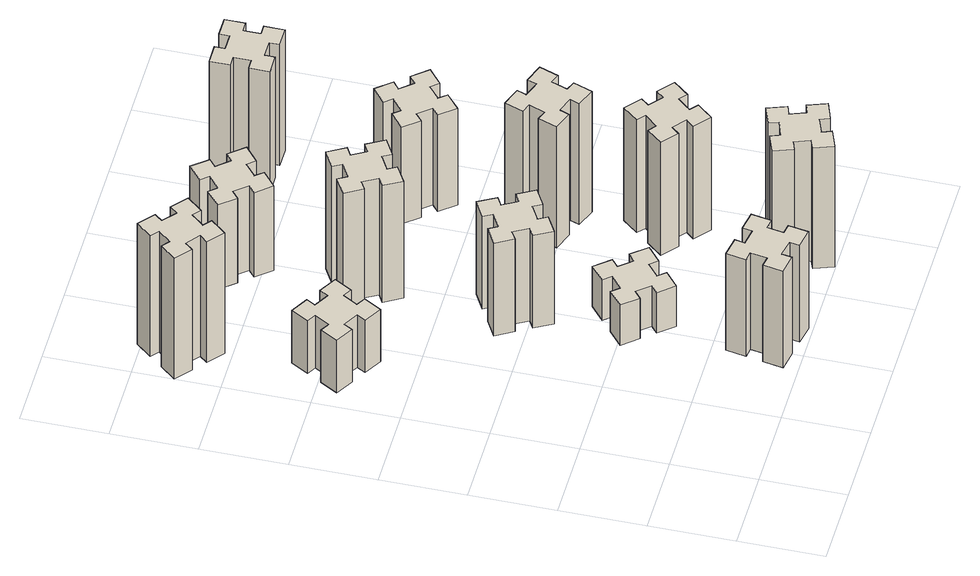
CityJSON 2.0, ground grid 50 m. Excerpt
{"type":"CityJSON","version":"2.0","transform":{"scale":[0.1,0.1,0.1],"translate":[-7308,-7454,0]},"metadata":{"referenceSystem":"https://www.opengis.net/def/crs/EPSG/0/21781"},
"CityObjects":{
"building1":{"type":"Building","attributes":{"class":"1000","function":"1000","usage":"1000","yearOfConstruction":2016,"roofType":"1000","measuredHeight":39,"storeysAboveGround":30,"storeysBelowGround":0},"geometry":[{"type":"Solid","lod":"1","boundaries":[[[[0,1,2,3,4,5,6,7,8,9,10,11,12,13,14,15,16,17,18,19]],[[17,16,20,21]],[[16,15,22,20]],[[15,14,23,22]],[[14,13,24,23]],[[13,12,25,24]],[[12,11,26,25]],[[11,10,27,26]],[[10,9,28,27]],[[9,8,29,28]],[[8,7,30,29]],[[7,6,31,30]],[[6,5,32,31]],[[5,4,33,32]],[[4,3,34,33]],[[3,2,35,34]],[[2,1,36,35]],[[1,0,37,36]],[[0,19,38,37]],[[19,18,39,38]],[[18,17,21,39]],[[24,25,26,27,28,29,30,31,32,33,34,35,36,37,38,39,21,20,22,23]]]]}]},
"building2":{"type":"Building","attributes":{"class":"1000","function":"1000","usage":"1000","yearOfConstruction":2016,"roofType":"1000","measuredHeight":72,"storeysAboveGround":30,"storeysBelowGround":0},"geometry":[{"type":"Solid","lod":"1","boundaries":[[[[40,41,42,43,44,45,46,47,48,49,50,51,52,53,54,55,56,57,58,59]],[[57,56,60,61]],[[56,55,62,60]],[[55,54,63,62]],[[54,53,64,63]],[[53,52,65,64]],[[52,51,66,65]],[[51,50,67,66]],[[50,49,68,67]],[[49,48,69,68]],[[48,47,70,69]],[[47,46,71,70]],[[46,45,72,71]],[[45,44,73,72]],[[44,43,74,73]],[[43,42,75,74]],[[42,41,76,75]],[[41,40,77,76]],[[40,59,78,77]],[[59,58,79,78]],[[58,57,61,79]],[[64,65,66,67,68,69,70,71,72,73,74,75,76,77,78,79,61,60,62,63]]]]}]},
"building3":{"type":"Building","attributes":{"class":"1000","function":"1000","usage":"1000","yearOfConstruction":2016,"roofType":"1000","measuredHeight":90,"storeysAboveGround":30,"storeysBelowGround":0},"geometry":[{"type":"Solid","lod":"1","boundaries":[[[[80,81,82,83,84,85,86,87,88,89,90,91,92,93,94,95,96,97,98,99]],[[97,96,100,101]],[[96,95,102,100]],[[95,94,103,102]],[[94,93,104,103]],[[93,92,105,104]],[[92,91,106,105]],[[91,90,107,106]],[[90,89,108,107]],[[89,88,109,108]],[[88,87,110,109]],[[87,86,111,110]],[[86,85,112,111]],[[85,84,113,112]],[[84,83,114,113]],[[83,82,115,114]],[[82,81,116,115]],[[81,80,117,116]],[[80,99,118,117]],[[99,98,119,118]],[[98,97,101,119]],[[104,105,106,107,108,109,110,111,112,113,114,115,116,117,118,119,101,100,102,103]]]]}]},
"building4":{"type":"Building","attributes":{"class":"1000","function":"1000","usage":"1000","yearOfConstruction":2016,"roofType":"1000","measuredHeight":30,"storeysAboveGround":30,"storeysBelowGround":0},"geometry":[{"type":"Solid","lod":"1","boundaries":[[[[120,121,122,123,124,125,126,127,128,129,130,131,132,133,134,135,136,137,138,139]],[[137,136,140,141]],[[136,135,142,140]],[[135,134,143,142]],[[134,133,144,143]],[[133,132,145,144]],[[132,131,146,145]],[[131,130,147,146]],[[130,129,148,147]],[[129,128,149,148]],[[128,127,150,149]],[[127,126,151,150]],[[126,125,152,151]],[[125,124,153,152]],[[124,123,154,153]],[[123,122,155,154]],[[122,121,156,155]],[[121,120,157,156]],[[120,139,158,157]],[[139,138,159,158]],[[138,137,141,159]],[[144,145,146,147,148,149,150,151,152,153,154,155,156,157,158,159,141,140,142,143]]]]}]},
"building5":{"type":"Building","attributes":{"class":"1000","function":"1000","usage":"1000","yearOfConstruction":2016,"roofType":"1000","measuredHeight":69,"storeysAboveGround":30,"storeysBelowGround":0},"geometry":[{"type":"Solid","lod":"1","boundaries":[[[[160,161,162,163,164,165,166,167,168,169,170,171,172,173,174,175,176,177,178,179]],[[177,176,180,181]],[[176,175,182,180]],[[175,174,183,182]],[[174,173,184,183]],[[173,172,185,184]],[[172,171,186,185]],[[171,170,187,186]],[[170,169,188,187]],[[169,168,189,188]],[[168,167,190,189]],[[167,166,191,190]],[[166,165,192,191]],[[165,164,193,192]],[[164,163,194,193]],[[163,162,195,194]],[[162,161,196,195]],[[161,160,197,196]],[[160,179,198,197]],[[179,178,199,198]],[[178,177,181,199]],[[184,185,186,187,188,189,190,191,192,193,194,195,196,197,198,199,181,180,182,183]]]]}]},
"building6":{"type":"Building","attributes":{"class":"1000","function":"1000","usage":"1000","yearOfConstruction":2016,"roofType":"1000","measuredHeight":87,"storeysAboveGround":30,"storeysBelowGround":0},"geometry":[{"type":"Solid","lod":"1","boundaries":[[[[200,201,202,203,204,205,206,207,208,209,210,211,212,213,214,215,216,217,218,219]],[[217,216,220,221]],[[216,215,222,220]],[[215,214,223,222]],[[214,213,224,223]],[[213,212,225,224]],[[212,211,226,225]],[[211,210,227,226]],[[210,209,228,227]],[[209,208,229,228]],[[208,207,230,229]],[[207,206,231,230]],[[206,205,232,231]],[[205,204,233,232]],[[204,203,234,233]],[[203,202,235,234]],[[202,201,236,235]],[[201,200,237,236]],[[200,219,238,237]],[[219,218,239,238]],[[218,217,221,239]],[[224,225,226,227,228,229,230,231,232,233,234,235,236,237,238,239,221,220,222,223]]]]}]},
"building7":{"type":"Building","attributes":{"class":"1000","function":"1000","usage":"1000","yearOfConstruction":2016,"roofType":"1000","measuredHeight":90,"storeysAboveGround":30,"storeysBelowGround":0},"geometry":[{"type":"Solid","lod":"1","boundaries":[[[[240,241,242,243,244,245,246,247,248,249,250,251,252,253,254,255,256,257,258,259]],[[257,256,260,261]],[[256,255,262,260]],[[255,254,263,262]],[[254,253,264,263]],[[253,252,265,264]],[[252,251,266,265]],[[251,250,267,266]],[[250,249,268,267]],[[249,248,269,268]],[[248,247,270,269]],[[247,246,271,270]],[[246,245,272,271]],[[245,244,273,272]],[[244,243,274,273]],[[243,242,275,274]],[[242,241,276,275]],[[241,240,277,276]],[[240,259,278,277]],[[259,258,279,278]],[[258,257,261,279]],[[264,265,266,267,268,269,270,271,272,273,274,275,276,277,278,279,261,260,262,263]]]]}]},
"building8":{"type":"Building","attributes":{"class":"1000","function":"1000","usage":"1000","yearOfConstruction":2016,"roofType":"1000","measuredHeight":63,"storeysAboveGround":30,"storeysBelowGround":0},"geometry":[{"type":"Solid","lod":"1","boundaries":[[[[280,281,282,283,284,285,286,287,288,289,290,291,292,293,294,295,296,297,298,299]],[[297,296,300,301]],[[296,295,302,300]],[[295,294,303,302]],[[294,293,304,303]],[[293,292,305,304]],[[292,291,306,305]],[[291,290,307,306]],[[290,289,308,307]],[[289,288,309,308]],[[288,287,310,309]],[[287,286,311,310]],[[286,285,312,311]],[[285,284,313,312]],[[284,283,314,313]],[[283,282,315,314]],[[282,281,316,315]],[[281,280,317,316]],[[280,299,318,317]],[[299,298,319,318]],[[298,297,301,319]],[[304,305,306,307,308,309,310,311,312,313,314,315,316,317,318,319,301,300,302,303]]]]}]},
"building9":{"type":"Building","attributes":{"class":"1000","function":"1000","usage":"1000","yearOfConstruction":2016,"roofType":"1000","measuredHeight":84,"storeysAboveGround":30,"storeysBelowGround":0},"geometry":[{"type":"Solid","lod":"1","boundaries":[[[[320,321,322,323,324,325,326,327,328,329,330,331,332,333,334,335,336,337,338,339]],[[337,336,340,341]],[[336,335,342,340]],[[335,334,343,342]],[[334,333,344,343]],[[333,332,345,344]],[[332,331,346,345]],[[331,330,347,346]],[[330,329,348,347]],[[329,328,349,348]],[[328,327,350,349]],[[327,326,351,350]],[[326,325,352,351]],[[325,324,353,352]],[[324,323,354,353]],[[323,322,355,354]],[[322,321,356,355]],[[321,320,357,356]],[[320,339,358,357]],[[339,338,359,358]],[[338,337,341,359]],[[344,345,346,347,348,349,350,351,352,353,354,355,356,357,358,359,341,340,342,343]]]]}]},
"building10":{"type":"Building","attributes":{"class":"1000","function":"1000","usage":"1000","yearOfConstruction":2016,"roofType":"1000","measuredHeight":90,"storeysAboveGround":30,"storeysBelowGround":0},"geometry":[{"type":"Solid","lod":"1","boundaries":[[[[360,361,362,363,364,365,366,367,368,369,370,371,372,373,374,375,376,377,378,379]],[[377,376,380,381]],[[376,375,382,380]],[[375,374,383,382]],[[374,373,384,383]],[[373,372,385,384]],[[372,371,386,385]],[[371,370,387,386]],[[370,369,388,387]],[[369,368,389,388]],[[368,367,390,389]],[[367,366,391,390]],[[366,365,392,391]],[[365,364,393,392]],[[364,363,394,393]],[[363,362,395,394]],[[362,361,396,395]],[[361,360,397,396]],[[360,379,398,397]],[[379,378,399,398]],[[378,377,381,399]],[[384,385,386,387,388,389,390,391,392,393,394,395,396,397,398,399,381,380,382,383]]]]}]},
"building11":{"type":"Building","attributes":{"class":"1000","function":"1000","usage":"1000","yearOfConstruction":2016,"roofType":"1000","measuredHeight":72,"storeysAboveGround":30,"storeysBelowGround":0},"geometry":[{"type":"Solid","lod":"1","boundaries":[[[[400,401,402,403,404,405,406,407,408,409,410,411,412,413,414,415,416,417,418,419]],[[417,416,420,421]],[[416,415,422,420]],[[415,414,423,422]],[[414,413,424,423]],[[413,412,425,424]],[[412,411,426,425]],[[411,410,427,426]],[[410,409,428,427]],[[409,408,429,428]],[[408,407,430,429]],[[407,406,431,430]],[[406,405,432,431]],[[405,404,433,432]],[[404,403,434,433]],[[403,402,435,434]],[[402,401,436,435]],[[401,400,437,436]],[[400,419,438,437]],[[419,418,439,438]],[[418,417,421,439]],[[424,425,426,427,428,429,430,431,432,433,434,435,436,437,438,439,421,420,422,423]]]]}]},
"building12":{"type":"Building","attributes":{"class":"1000","function":"1000","usage":"1000","yearOfConstruction":2016,"roofType":"1000","measuredHeight":90,"storeysAboveGround":30,"storeysBelowGround":0},"geometry":[{"type":"Solid","lod":"1","boundaries":[[[[440,441,442,443,444,445,446,447,448,449,450,451,452,453,454,455,456,457,458,459]],[[457,456,460,461]],[[456,455,462,460]],[[455,454,463,462]],[[454,453,464,463]],[[453,452,465,464]],[[452,451,466,465]],[[451,450,467,466]],[[450,449,468,467]],[[449,448,469,468]],[[448,447,470,469]],[[447,446,471,470]],[[446,445,472,471]],[[445,444,473,472]],[[444,443,474,473]],[[443,442,475,474]],[[442,441,476,475]],[[441,440,477,476]],[[440,459,478,477]],[[459,458,479,478]],[[458,457,461,479]],[[464,465,466,467,468,469,470,471,472,473,474,475,476,477,478,479,461,460,462,463]]]]}]}
},
"vertices":[
[416,2347,0],[466,2434,0],[518,2404,0],[578,2508,0],[474,2568,0],[444,2516,0],[357,2566,0],[387,2618,0],[283,2678,0],[223,2574,0],[275,2544,0],[225,2457,0],[173,2487,0],[113,2383,0],[217,2323,0],[247,2375,0],[334,2325,0],[304,2273,0],[408,2213,0],[468,2317,0],[334,2325,390],[304,2273,390],[247,2375,390],[217,2323,390],[113,2383,390],[173,2487,390],[225,2457,390],[275,2544,390],[223,2574,390],[283,2678,390],[387,2618,390],[357,2566,390],[444,2516,390],[474,2568,390],[578,2508,390],[518,2404,390],[466,2434,390],[416,2347,390],[468,2317,390],[408,2213,390],
[986,294,0],[968,195,0],[909,206,0],[888,87,0],[1007,67,0],[1017,126,0],[1115,108,0],[1105,49,0],[1223,28,0],[1244,147,0],[1185,157,0],[1202,255,0],[1261,245,0],[1282,363,0],[1164,384,0],[1154,325,0],[1055,342,0],[1066,401,0],[947,422,0],[927,304,0],[1055,342,720],[1066,401,720],[1154,325,720],[1164,384,720],[1282,363,720],[1261,245,720],[1202,255,720],[1185,157,720],[1244,147,720],[1223,28,720],[1105,49,720],[1115,108,720],[1017,126,720],[1007,67,720],[888,87,720],[909,206,720],[968,195,720],[986,294,720],[927,304,720],[947,422,720],
[136,3233,0],[213,3169,0],[174,3123,0],[266,3046,0],[343,3138,0],[297,3176,0],[362,3253,0],[408,3214,0],[485,3306,0],[393,3383,0],[354,3337,0],[278,3402,0],[316,3448,0],[224,3525,0],[147,3433,0],[193,3394,0],[129,3318,0],[83,3356,0],[6,3264,0],[98,3187,0],[129,3318,900],[83,3356,900],[193,3394,900],[147,3433,900],[224,3525,900],[316,3448,900],[278,3402,900],[354,3337,900],[393,3383,900],[485,3306,900],[408,3214,900],[362,3253,900],[297,3176,900],[343,3138,900],[266,3046,900],[174,3123,900],[213,3169,900],[136,3233,900],[98,3187,900],[6,3264,900],
[1053,1082,0],[976,1017,0],[938,1063,0],[846,986,0],[923,894,0],[969,933,0],[1033,856,0],[987,818,0],[1064,726,0],[1156,803,0],[1118,849,0],[1194,913,0],[1233,867,0],[1325,944,0],[1248,1036,0],[1202,998,0],[1137,1074,0],[1183,1113,0],[1106,1205,0],[1014,1128,0],[1137,1074,300],[1183,1113,300],[1202,998,300],[1248,1036,300],[1325,944,300],[1233,867,300],[1194,913,300],[1118,849,300],[1156,803,300],[1064,726,300],[987,818,300],[1033,856,300],[969,933,300],[923,894,300],[846,986,300],[938,1063,300],[976,1017,300],[1053,1082,300],[1014,1128,300],[1106,1205,300],
[865,1594,0],[915,1507,0],[863,1477,0],[923,1373,0],[1027,1433,0],[997,1485,0],[1084,1535,0],[1114,1483,0],[1218,1543,0],[1158,1647,0],[1106,1617,0],[1056,1704,0],[1108,1734,0],[1048,1838,0],[944,1778,0],[974,1726,0],[887,1676,0],[857,1728,0],[753,1668,0],[813,1564,0],[887,1676,690],[857,1728,690],[974,1726,690],[944,1778,690],[1048,1838,690],[1108,1734,690],[1056,1704,690],[1106,1617,690],[1158,1647,690],[1218,1543,690],[1114,1483,690],[1084,1535,690],[997,1485,690],[1027,1433,690],[923,1373,690],[863,1477,690],[915,1507,690],[865,1594,690],[813,1564,690],[753,1668,690],
[997,2325,0],[1084,2375,0],[1114,2323,0],[1218,2383,0],[1158,2487,0],[1106,2457,0],[1056,2544,0],[1108,2574,0],[1048,2678,0],[944,2618,0],[974,2566,0],[887,2516,0],[857,2568,0],[753,2508,0],[813,2404,0],[865,2434,0],[915,2347,0],[863,2317,0],[923,2213,0],[1027,2273,0],[915,2347,870],[863,2317,870],[865,2434,870],[813,2404,870],[753,2508,870],[857,2568,870],[887,2516,870],[974,2566,870],[944,2618,870],[1048,2678,870],[1108,2574,870],[1056,2544,870],[1106,2457,870],[1158,2487,870],[1218,2383,870],[1114,2323,870],[1084,2375,870],[997,2325,870],[1027,2273,870],[923,2213,870],
[1705,235,0],[1739,141,0],[1683,120,0],[1724,7,0],[1837,49,0],[1816,105,0],[1910,139,0],[1930,83,0],[2043,124,0],[2002,237,0],[1946,216,0],[1912,310,0],[1968,330,0],[1927,443,0],[1814,402,0],[1835,346,0],[1741,312,0],[1720,368,0],[1607,327,0],[1649,214,0],[1741,312,900],[1720,368,900],[1835,346,900],[1814,402,900],[1927,443,900],[1968,330,900],[1912,310,900],[1946,216,900],[2002,237,900],[2043,124,900],[1930,83,900],[1910,139,900],[1816,105,900],[1837,49,900],[1724,7,900],[1683,120,900],[1739,141,900],[1705,235,900],[1649,214,900],[1607,327,900],
[1102,3218,0],[1037,3294,0],[1083,3333,0],[1006,3425,0],[914,3348,0],[953,3302,0],[876,3237,0],[838,3283,0],[746,3206,0],[823,3114,0],[869,3153,0],[933,3076,0],[887,3038,0],[964,2946,0],[1056,3023,0],[1018,3069,0],[1094,3133,0],[1133,3087,0],[1225,3164,0],[1148,3256,0],[1094,3133,630],[1133,3087,630],[1018,3069,630],[1056,3023,630],[964,2946,630],[887,3038,630],[933,3076,630],[869,3153,630],[823,3114,630],[746,3206,630],[838,3283,630],[876,3237,630],[953,3302,630],[914,3348,630],[1006,3425,630],[1083,3333,630],[1037,3294,630],[1102,3218,630],[1148,3256,630],[1225,3164,630],
[1877,856,0],[1942,933,0],[1988,894,0],[2065,986,0],[1973,1063,0],[1934,1017,0],[1858,1082,0],[1896,1128,0],[1804,1205,0],[1727,1113,0],[1773,1074,0],[1709,998,0],[1663,1036,0],[1586,944,0],[1678,867,0],[1716,913,0],[1793,849,0],[1754,803,0],[1846,726,0],[1923,818,0],[1793,849,840],[1754,803,840],[1716,913,840],[1678,867,840],[1586,944,840],[1663,1036,840],[1709,998,840],[1773,1074,840],[1727,1113,840],[1804,1205,840],[1896,1128,840],[1858,1082,840],[1934,1017,840],[1973,1063,840],[2065,986,840],[1988,894,840],[1942,933,840],[1877,856,840],[1923,818,840],[1846,726,840],
[1810,1692,0],[1716,1726,0],[1737,1782,0],[1624,1823,0],[1583,1710,0],[1639,1690,0],[1605,1596,0],[1549,1617,0],[1507,1504,0],[1620,1463,0],[1641,1519,0],[1735,1485,0],[1714,1429,0],[1827,1387,0],[1868,1500,0],[1812,1521,0],[1846,1615,0],[1902,1594,0],[1943,1707,0],[1830,1748,0],[1846,1615,900],[1902,1594,900],[1812,1521,900],[1868,1500,900],[1827,1387,900],[1714,1429,900],[1735,1485,900],[1641,1519,900],[1620,1463,900],[1507,1504,900],[1549,1617,900],[1605,1596,900],[1639,1690,900],[1583,1710,900],[1624,1823,900],[1737,1782,900],[1716,1726,900],[1810,1692,900],[1830,1748,900],[1943,1707,900],
[1609,2313,0],[1673,2236,0],[1627,2198,0],[1704,2106,0],[1796,2183,0],[1758,2229,0],[1834,2293,0],[1873,2247,0],[1965,2324,0],[1888,2416,0],[1842,2378,0],[1777,2454,0],[1823,2493,0],[1746,2585,0],[1654,2508,0],[1693,2462,0],[1616,2397,0],[1578,2443,0],[1486,2366,0],[1563,2274,0],[1616,2397,720],[1578,2443,720],[1693,2462,720],[1654,2508,720],[1746,2585,720],[1823,2493,720],[1777,2454,720],[1842,2378,720],[1888,2416,720],[1965,2324,720],[1873,2247,720],[1834,2293,720],[1758,2229,720],[1796,2183,720],[1704,2106,720],[1627,2198,720],[1673,2236,720],[1609,2313,720],[1563,2274,720],[1486,2366,720],
[1675,3175,0],[1775,3175,0],[1775,3115,0],[1895,3115,0],[1895,3235,0],[1835,3235,0],[1835,3335,0],[1895,3335,0],[1895,3455,0],[1775,3455,0],[1775,3395,0],[1675,3395,0],[1675,3455,0],[1555,3455,0],[1555,3335,0],[1615,3335,0],[1615,3235,0],[1555,3235,0],[1555,3115,0],[1675,3115,0],[1615,3235,900],[1555,3235,900],[1615,3335,900],[1555,3335,900],[1555,3455,900],[1675,3455,900],[1675,3395,900],[1775,3395,900],[1775,3455,900],[1895,3455,900],[1895,3335,900],[1835,3335,900],[1835,3235,900],[1895,3235,900],[1895,3115,900],[1775,3115,900],[1775,3175,900],[1675,3175,900],[1675,3115,900],[1555,3115,900]
]}
